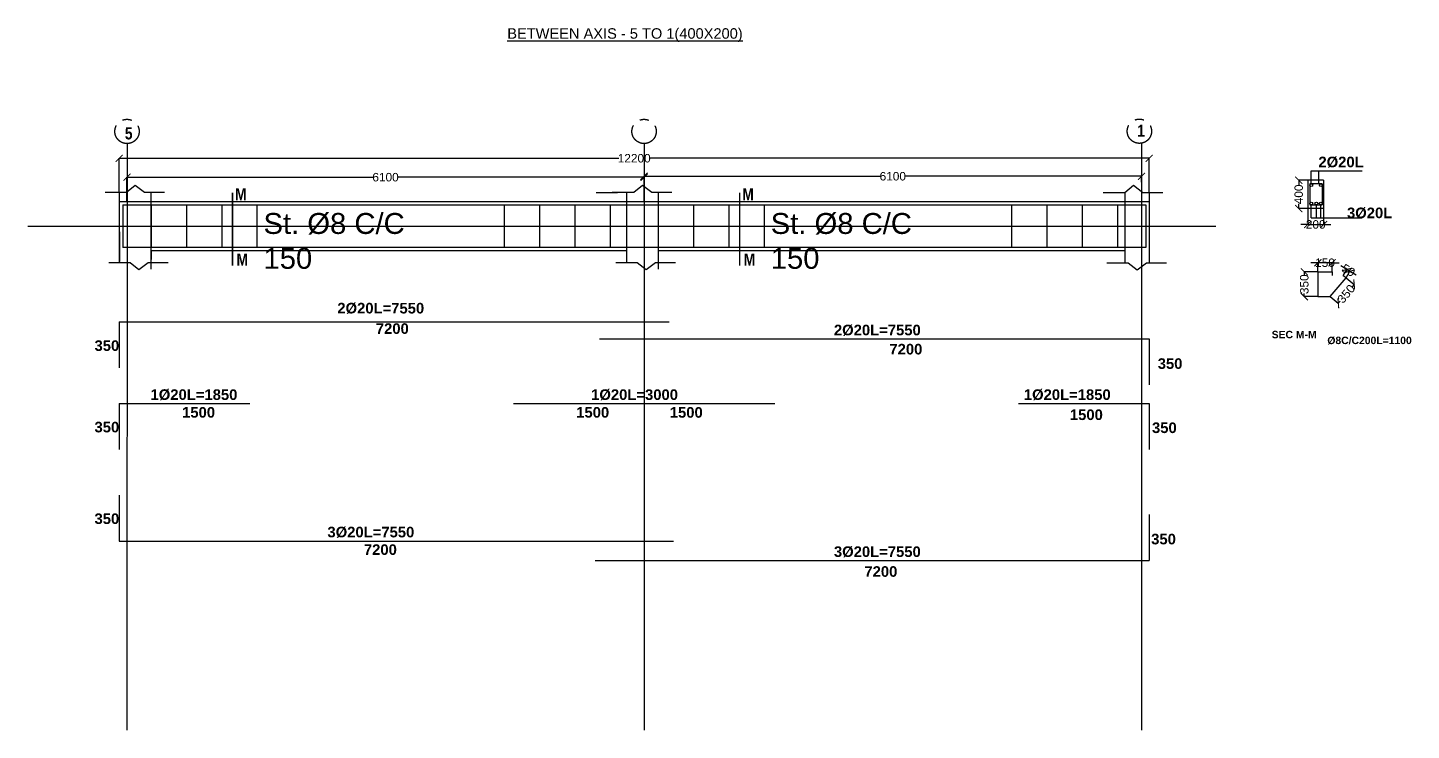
# Model space of a CAD drawing. Header units: inches. Extents: x -291016 to -124071, y 25078 to 137196.
# Drawn here: x -220283 to -200697, y 71351 to 81293 of the extents above; entities that cross this region are included whole.
import ezdxf

# ---------------------------------------------------------------- set-up
doc = ezdxf.new("R2010")
doc.units = ezdxf.units.IN
doc.header["$MEASUREMENT"] = 0
doc.linetypes.add('CENTER', pattern=[2, 1.25, -0.25, 0.25, -0.25])
doc.linetypes.add('CENTER2', pattern=[28.575, 19.05, -3.175, 3.175, -3.175])
doc.layers.add('AXIS', color=8, linetype='CENTER')
doc.layers.add('TEX', color=4, linetype='Continuous')
for name, color, linetype, lineweight in [('bar', 2, 'Continuous', 60), ('texts', 3, 'Continuous', 15), ('wal', 7, 'Continuous', 50)]:
    doc.layers.add(name, color=color, linetype=linetype, lineweight=lineweight)
doc.styles.add('50', font='arial.ttf', dxfattribs={"height": 150})
doc.styles.add('G', font='arial.ttf')
doc.styles.add('SIMPLEX', font='arial.ttf', dxfattribs={"height": 120})
doc.styles.add('Swiss Outline Bold Condensed', font='swisscbo.ttf')
doc.dimstyles.new('25SC', dxfattribs={"dimtxt": 20, "dimasz": 100, "dimexe": 0, "dimexo": 0, "dimgap": 0, "dimtad": 0, "dimdec": 0, "dimzin": 0, "dimdsep": 46, "dimtxsty": 'SIMPLEX', "dimblk": 'ARCHTICK', "dimcen": 0, "dimclrd": 1, "dimclre": 1, "dimclrt": 6, "dimadec": 0, "dimazin": 0, "dimtfac": 1, "dimtdec": 0, "dimtix": 1, "dimtmove": 2, "dimatfit": 3, "dimldrblk": 'ARCHTICK', "dimfxl": 50, "dimtolj": 1, "dimtzin": 0, "dimarcsym": 0})

# ---------------------------------------------------------------- blocks, each defined once
blk = doc.blocks.new('_ArchTick')
at = {"color": 0, "const_width": 0.15}
blk.add_lwpolyline([(-0.5, -0.5), (0.5, 0.5)], dxfattribs=at)
blk = doc.blocks.new('*D74')
at = {"color": 1, "lineweight": -2, "transparency": 16777216}
for p, q in [((-211558, 79049), (-211558, 79190)), ((-211558, 79190), (-208216, 79190)), ((-204517, 79190), (-207858, 79190)), ((-204517, 79105), (-204517, 79190))]:
    blk.add_line(p, q, dxfattribs=at)
at = {"layer": 'Defpoints', "color": 0, "transparency": 16777216}
for p in [(-204517, 79190), (-211558, 79049), (-204517, 79105)]:
    blk.add_point(p, dxfattribs=at)
at = {"color": 1, "lineweight": -2, "transparency": 16777216, "xscale": 100, "yscale": 100, "zscale": 100, "rotation": 180}
blk.add_blockref('_ArchTick', (-211558, 79190), dxfattribs=at)
at = {"color": 1, "lineweight": -2, "transparency": 16777216, "xscale": 100, "yscale": 100, "zscale": 100}
blk.add_blockref('_ArchTick', (-204517, 79190), dxfattribs=at)
at = {"color": 6, "transparency": 16777216, "insert": (-208037, 79190), "char_height": 120, "attachment_point": 5, "style": 'SIMPLEX'}
blk.add_mtext('\\A1;6100', dxfattribs=at)
blk = doc.blocks.new('*D155')
at = {"color": 1, "lineweight": -2, "transparency": 16777216}
for p, q in [((-218877, 78835), (-218877, 79177)), ((-218877, 79177), (-215396, 79177)), ((-211558, 79177), (-215038, 79177)), ((-211558, 78835), (-211558, 79177))]:
    blk.add_line(p, q, dxfattribs=at)
at = {"layer": 'Defpoints', "color": 0, "transparency": 16777216}
for p in [(-218877, 79177), (-218877, 78835), (-211558, 78835)]:
    blk.add_point(p, dxfattribs=at)
at = {"color": 1, "lineweight": -2, "transparency": 16777216, "xscale": 100, "yscale": 100, "zscale": 100, "rotation": 180}
blk.add_blockref('_ArchTick', (-218877, 79177), dxfattribs=at)
at = {"color": 1, "lineweight": -2, "transparency": 16777216, "xscale": 100, "yscale": 100, "zscale": 100}
blk.add_blockref('_ArchTick', (-211558, 79177), dxfattribs=at)
at = {"color": 6, "transparency": 16777216, "insert": (-215217, 79177), "char_height": 120, "attachment_point": 5, "style": 'SIMPLEX'}
blk.add_mtext('\\A1;6100', dxfattribs=at)
blk = doc.blocks.new('*D156')
at = {"color": 1, "lineweight": -2, "transparency": 16777216}
for p, q in [((-218987, 78965), (-218987, 79445)), ((-218987, 79445), (-211917, 79445)), ((-204407, 79445), (-211477, 79445)), ((-204407, 78962), (-204407, 79445))]:
    blk.add_line(p, q, dxfattribs=at)
at = {"layer": 'Defpoints', "color": 0, "transparency": 16777216}
for p in [(-204407, 79445), (-218987, 78965), (-204407, 78962)]:
    blk.add_point(p, dxfattribs=at)
at = {"color": 1, "lineweight": -2, "transparency": 16777216, "xscale": 100, "yscale": 100, "zscale": 100, "rotation": 180}
blk.add_blockref('_ArchTick', (-218987, 79445), dxfattribs=at)
at = {"color": 1, "lineweight": -2, "transparency": 16777216, "xscale": 100, "yscale": 100, "zscale": 100}
blk.add_blockref('_ArchTick', (-204407, 79445), dxfattribs=at)
at = {"color": 6, "transparency": 16777216, "insert": (-211697, 79445), "char_height": 120, "attachment_point": 5, "style": 'SIMPLEX'}
blk.add_mtext('\\A1;12200', dxfattribs=at)
blk = doc.blocks.new('*D35')
at = {"color": 1, "lineweight": -2, "transparency": 16777216}
for p, q in [((478209, 157888), (478322, 157793)), ((478322, 157793), (478294, 157761)), ((477984, 157620), (478097, 157526)), ((478097, 157526), (478124, 157558))]:
    blk.add_line(p, q, dxfattribs=at)
at = {"layer": 'Defpoints', "color": 0, "transparency": 16777216}
for p in [(478209, 157888), (478322, 157793), (477984, 157620)]:
    blk.add_point(p, dxfattribs=at)
at = {"color": 1, "lineweight": -2, "transparency": 16777216, "xscale": 100, "yscale": 100, "zscale": 100}
for p, rotation in [((478322, 157793), 49.99567424151289), ((478097, 157526), 229.9956742415129)]:
    blk.add_blockref('_ArchTick', p, dxfattribs=dict(at, rotation=rotation))
at = {"color": 6, "transparency": 16777216, "insert": (478209, 157660), "char_height": 120, "attachment_point": 5, "rotation": 49.9957, "style": 'SIMPLEX'}
blk.add_mtext('\\A1;350', dxfattribs=at)
blk = doc.blocks.new('*D36')
at = {"color": 1, "lineweight": -2, "transparency": 16777216}
for p, q in [((478218, 158005), (478132, 158055)), ((478165, 157913), (478218, 158005)), ((478209, 157888), (478262, 157980)), ((478262, 157980), (478218, 158005)), ((478262, 157980), (478348, 157930))]:
    blk.add_line(p, q, dxfattribs=at)
at = {"layer": 'Defpoints', "color": 0, "transparency": 16777216}
for p in [(478165, 157913), (478209, 157888), (478218, 158005)]:
    blk.add_point(p, dxfattribs=at)
at = {"color": 1, "lineweight": -2, "transparency": 16777216, "xscale": 100, "yscale": 100, "zscale": 100}
for p, rotation in [((478218, 158005), 329.9862666535626), ((478262, 157980), 149.9862666535626)]:
    blk.add_blockref('_ArchTick', p, dxfattribs=dict(at, rotation=rotation))
at = {"color": 6, "transparency": 16777216, "insert": (478240, 157992), "char_height": 120, "attachment_point": 5, "rotation": 329.9863, "style": 'SIMPLEX'}
blk.add_mtext('\\A1;50', dxfattribs=at)
blk = doc.blocks.new('*D37')
at = {"color": 1, "lineweight": -2, "transparency": 16777216}
for p, q in [((477809, 158099.5), (477709, 158099.5)), ((477809, 157970.5), (477809, 158099.5)), ((478009, 158099.5), (477809, 158099.5)), ((478009, 157970.5), (478009, 158099.5)), ((478009, 158099.5), (478109, 158099.5))]:
    blk.add_line(p, q, dxfattribs=at)
at = {"layer": 'Defpoints', "color": 0, "transparency": 16777216}
for p in [(477809, 158099.5), (477809, 157970.5), (478009, 157970.5)]:
    blk.add_point(p, dxfattribs=at)
at = {"color": 1, "lineweight": -2, "transparency": 16777216, "xscale": 100, "yscale": 100, "zscale": 100}
blk.add_blockref('_ArchTick', (477809, 158099.5), dxfattribs=at)
at = {"color": 1, "lineweight": -2, "transparency": 16777216, "xscale": 100, "yscale": 100, "zscale": 100, "rotation": 180}
blk.add_blockref('_ArchTick', (478009, 158099.5), dxfattribs=at)
at = {"color": 6, "transparency": 16777216, "insert": (477909, 158099.5), "char_height": 120, "attachment_point": 5, "style": 'SIMPLEX'}
blk.add_mtext('\\A1;150', dxfattribs=at)
blk = doc.blocks.new('*D34')
at = {"color": 1, "lineweight": -2, "transparency": 16777216}
for p, q in [((477809, 157970.5), (477616, 157970.5)), ((477616, 157970.5), (477616, 157927.819236)), ((477616, 157620.5), (477616, 157663.180764)), ((477809, 157620.5), (477616, 157620.5))]:
    blk.add_line(p, q, dxfattribs=at)
at = {"layer": 'Defpoints', "color": 0, "transparency": 16777216}
for p in [(477809, 157970.5), (477616, 157620.5), (477809, 157620.5)]:
    blk.add_point(p, dxfattribs=at)
at = {"color": 1, "lineweight": -2, "transparency": 16777216, "xscale": 100, "yscale": 100, "zscale": 100}
for p, rotation in [((477616, 157970.5), 90), ((477616, 157620.5), 270)]:
    blk.add_blockref('_ArchTick', p, dxfattribs=dict(at, rotation=rotation))
at = {"color": 6, "transparency": 16777216, "insert": (477616, 157795.5), "char_height": 120, "attachment_point": 5, "rotation": 90, "style": 'SIMPLEX'}
blk.add_mtext('\\A1;350', dxfattribs=at)
blk = doc.blocks.new('*D38')
at = {"color": 1, "lineweight": -2, "transparency": 16777216}
for p, q in [((477664, 159267), (477537, 159267)), ((477537, 159267), (477537, 159202)), ((477537, 158867), (477537, 158932)), ((477664, 158867), (477537, 158867))]:
    blk.add_line(p, q, dxfattribs=at)
at = {"layer": 'Defpoints', "color": 0, "transparency": 16777216}
for p in [(477664, 159267), (477537, 158867), (477664, 158867)]:
    blk.add_point(p, dxfattribs=at)
at = {"color": 1, "lineweight": -2, "transparency": 16777216, "xscale": 100, "yscale": 100, "zscale": 100}
for p, rotation in [((477537, 159267), 90), ((477537, 158867), 270)]:
    blk.add_blockref('_ArchTick', p, dxfattribs=dict(at, rotation=rotation))
at = {"color": 6, "transparency": 16777216, "insert": (477537, 159067), "char_height": 120, "attachment_point": 5, "rotation": 90, "style": 'SIMPLEX'}
blk.add_mtext('\\A1;400', dxfattribs=at)
blk = doc.blocks.new('*D39')
at = {"color": 1, "lineweight": -2, "transparency": 16777216}
for p, q in [((477664.5, 158867), (477664.5, 158641.5)), ((477889.5, 158867), (477889.5, 158641.5)), ((477664.5, 158641.5), (477564.5, 158641.5)), ((477664.5, 158641.5), (477889.5, 158641.5)), ((477889.5, 158641.5), (477989.5, 158641.5))]:
    blk.add_line(p, q, dxfattribs=at)
at = {"layer": 'Defpoints', "color": 0, "transparency": 16777216}
for p in [(477664.5, 158867), (477889.5, 158867), (477889.5, 158641.5)]:
    blk.add_point(p, dxfattribs=at)
at = {"color": 1, "lineweight": -2, "transparency": 16777216, "xscale": 100, "yscale": 100, "zscale": 100}
blk.add_blockref('_ArchTick', (477664.5, 158641.5), dxfattribs=at)
at = {"color": 1, "lineweight": -2, "transparency": 16777216, "xscale": 100, "yscale": 100, "zscale": 100, "rotation": 180}
blk.add_blockref('_ArchTick', (477889.5, 158641.5), dxfattribs=at)
at = {"color": 6, "transparency": 16777216, "insert": (477777, 158641.5), "char_height": 120, "attachment_point": 5, "style": 'SIMPLEX'}
blk.add_mtext('\\A1;200', dxfattribs=at)
blk = doc.blocks.new('A$C305E440D')
at = {"color": 3}
for p, q in [((528.5, 2364.1), (528.5, 1964.1)), ((753.5, 2364.1), (528.5, 2364.1)), ((753.5, 2364.1), (528.5, 2364.1)), ((753.5, 2364.1), (753.5, 1964.1)), ((753.5, 1964.1), (528.5, 1964.1)), ((873, 1067.6), (873, 1017.6)), ((1072.7, 985.3), (1029.4, 1010.3))]:
    blk.add_line(p, q, dxfattribs=at)
at = {"color": 0}
for p, q in [((578.5, 2314.1), (578.5, 2498.1)), ((578.5, 2498.1), (1300.5, 2498.1)), ((687.5, 2314.1), (687.5, 2498.1)), ((578.5, 1830.1), (578.5, 2014.1)), ((650.5, 1830.1), (650.5, 2014.1)), ((713.5, 1830.1), (713.5, 2014.1)), ((578.5, 1830.1), (1300.5, 1830.1))]:
    blk.add_line(p, q, dxfattribs=at)
at = {"color": 6}
for p, q in [((558.5, 2314.1), (558.5, 2014.1)), ((733.5, 2314.1), (558.5, 2314.1)), ((733.5, 2314.1), (733.5, 2014.1)), ((558.5, 2014.1), (733.5, 2014.1)), ((673, 1067.6), (673, 717.6)), ((673, 1067.6), (873, 1067.6)), ((848, 717.6), (1072.7, 985.3)), ((673, 717.6), (848, 717.6))]:
    blk.add_line(p, q, dxfattribs=at)
for centre in [(578.5, 2294.1), (713.5, 2294.1), (578.5, 2034.1), (650.5, 2034.1), (713.5, 2034.1)]:
    blk.add_circle(centre, 20, dxfattribs=at)
at = {"layer": 'texts', "lineweight": 50, "ltscale": 2, "char_height": 105, "attachment_point": 1}
for s, insert, width in [('{\\fArial|b1|i0|c0|p34;SEC M-M}', (18, 233.6), 703.983), ('{\\fArial|b1|i0|c0|p34;%%C8C/C200L=1100}', (806.2, 150.6), 364.622)]:
    blk.add_mtext(s, dxfattribs=dict(at, insert=insert, width=width))
at = {"layer": 'wal', "lineweight": 50, "char_height": 150, "attachment_point": 3, "rotation": 359.95373, "style": '50'}
for s, insert in [('{\\fArial|b1|i0|c0|p34;2%%C20L}', (1320.5, 2697.7)), ('{\\fArial|b1|i0|c0|p34;3%%C20L}', (1724.5, 1977.2))]:
    blk.add_mtext(s, dxfattribs=dict(at, insert=insert))
at = {"color": 3}
for base, p1, p2, picture, middle in [((401.5, 1964.1), (528.5, 2364.1), (528.5, 1964.1), '*D38', (401.5, 2164.1)), ((480, 717.6), (673, 1067.6), (673, 717.6), '*D34', (480, 892.6))]:
    dim = blk.add_linear_dim(base=base, p1=p1, p2=p2, angle=90, dimstyle='25SC', dxfattribs=at)
    dim.commit()
    dim.dimension.update_dxf_attribs({"geometry": picture, "text_midpoint": middle, "insert": (-477136, -156902.9)})
for base, p1, p2, text, picture, middle in [((753.5, 1738.6), (528.5, 1964.1), (753.5, 1964.1), '200', '*D39', (641, 1738.6)), ((673, 1196.6), (873, 1067.6), (673, 1067.6), '150', '*D37', (773, 1196.6))]:
    dim = blk.add_linear_dim(base=base, p1=p1, p2=p2, text=text, dimstyle='25SC', dxfattribs=at)
    dim.commit()
    dim.dimension.update_dxf_attribs({"geometry": picture, "text_midpoint": middle, "insert": (-477136, -156902.9)})
for p1, p2, distance, picture, middle in [((1072.7, 985.3), (1029.4, 1010.3), -105.6, '*D36', (1103.9, 1089.3)), ((848, 717.6), (1072.7, 985.3), -147.4, '*D35', (1073.3, 756.7))]:
    dim = blk.add_aligned_dim(p1=p1, p2=p2, distance=distance, dimstyle='25SC', dxfattribs=at)
    dim.commit()
    dim.dimension.update_dxf_attribs({"geometry": picture, "text_midpoint": middle, "insert": (-477136, -156902.9)})

msp = doc.modelspace()

# ---------------------------------------------------------------- linework, layer by layer
at = {"color": 3}
for p, q in [((-219186.8398, 78965.1197), (-218884.3398, 78965.1197)), ((-218986.5914, 78965.1376), (-218986.5914, 77971.6083)), ((-218884.3398, 78965.1197), (-218759.3081, 79066.1199)), ((-218759.3081, 79066.1199), (-218628.8398, 78965.1197)), ((-218628.8398, 78965.1197), (-218343.8398, 78965.1197)), ((-218534.3246, 77875.0904), (-218534.3246, 78965.1197)), ((-212237.0914, 78961.753), (-211934.5914, 78961.753)), ((-212006.8398, 78965.1197), (-211704.3398, 78965.1197)), ((-211806.5914, 78965.1376), (-211806.5914, 77971.6083)), ((-211704.3398, 78965.1197), (-211579.3081, 79066.1199)), ((-211579.3081, 79066.1199), (-211448.8398, 78965.1197)), ((-211448.8398, 78965.1197), (-211163.8398, 78965.1197)), ((-211354.3246, 77875.0904), (-211354.3246, 78965.1197)), ((-205057.0914, 78961.753), (-204754.5914, 78961.753)), ((-204754.5914, 78961.753), (-204629.5597, 79062.7531)), ((-204754.4121, 78961.753), (-204754.4121, 77962.965)), ((-204629.5597, 79062.7531), (-204499.0914, 78961.753)), ((-204499.0914, 78961.753), (-204214.0914, 78961.753)), ((-204406.5914, 78961.753), (-204406.5914, 77962.965)), ((-218986.5914, 78834.9024), (-211586.5914, 78834.9024)), ((-218986.5914, 78834.9024), (-218982.5914, 77984.9024)), ((-218986.5914, 78784.9024), (-218986.3561, 78784.9024)), ((-218936.592, 78835.1377), (-218936.5909, 78834.9024)), ((-211806.5914, 78834.9024), (-204406.5914, 78834.9024)), ((-211806.5914, 78784.9024), (-211806.3561, 78784.9024)), ((-211756.592, 78835.1377), (-211756.5909, 78834.9024)), ((-204406.5914, 78834.9024), (-204406.5914, 77967.4024)), ((-220282.5914, 78484.9024), (-210642.0914, 78484.9024)), ((-213102.5914, 78484.9024), (-203462.0914, 78484.9024)), ((-219135.5746, 77971.5905), (-218833.0746, 77971.5905)), ((-218833.0746, 77971.5905), (-218708.0428, 77870.5904)), ((-218708.0428, 77870.5904), (-218577.5746, 77971.5905)), ((-218577.5746, 77971.5905), (-218292.5746, 77971.5905)), ((-211803.3002, 78135.5194), (-218536.5914, 78134.9024)), ((-218536.5914, 78134.9024), (-218536.5914, 78013.4024)), ((-211955.5746, 77971.5905), (-211653.0746, 77971.5905)), ((-211653.0746, 77971.5905), (-211528.0428, 77870.5904)), ((-211528.0428, 77870.5904), (-211397.5746, 77971.5905)), ((-211397.5746, 77971.5905), (-211112.5746, 77971.5905)), ((-204754.4121, 78134.9024), (-211356.5914, 78134.9024)), ((-205005.8262, 77968.2237), (-204703.3262, 77968.2237)), ((-204703.3262, 77968.2237), (-204578.2944, 77867.2236)), ((-204578.2944, 77867.2236), (-204447.8262, 77968.2237)), ((-204447.8262, 77968.2237), (-204162.8262, 77968.2237)), ((-218986.6657, 77128.9019), (-211202.5949, 77128.9019)), ((-218986.6657, 77128.9019), (-218986.6657, 76478.9019)), ((-212186.0949, 76890.1365), (-204406.6657, 76890.1365)), ((-204406.6657, 76890.1365), (-204406.6657, 76240.1365)), ((-218986.716, 75976.2155), (-217136.716, 75976.2155)), ((-218986.716, 75976.2155), (-218986.716, 75326.2155)), ((-213407.7173, 75975.9724), (-211557.7173, 75975.9724)), ((-211557.7173, 75975.9724), (-209707.7173, 75975.9724)), ((-206256.716, 75975.9026), (-204406.716, 75975.9026)), ((-204406.716, 75975.9026), (-204406.716, 75325.9026)), ((-218986.7033, 74679.7162), (-218986.7033, 74029.7162)), ((-204406.7033, 74404.1365), (-204406.7033, 73754.1365)), ((-218986.7033, 74029.4033), (-211142.8787, 74029.4033)), ((-212250.5949, 73754.1365), (-204406.7703, 73754.1365))]:
    msp.add_line(p, q, dxfattribs=at)
at = {"color": 6}
for p, q in [((-218936.3556, 78784.9024), (-211636.5914, 78784.9024)), ((-218936.3556, 78784.9024), (-218933.532, 78184.9024)), ((-218536.5914, 78784.9024), (-218536.5914, 78184.9024)), ((-218036.5914, 78784.9024), (-218036.5914, 78184.9024)), ((-217536.5914, 78784.9024), (-217536.5914, 78184.9024)), ((-217036.5914, 78784.9024), (-217036.5914, 78184.9024)), ((-213536.5914, 78784.9024), (-213536.5914, 78184.9024)), ((-213036.5914, 78784.9024), (-213036.5914, 78184.9024)), ((-212536.5914, 78784.9024), (-212536.5914, 78184.9024)), ((-212036.5914, 78784.9024), (-212036.5914, 78184.9024)), ((-211756.3556, 78784.9024), (-204456.5914, 78784.9024)), ((-211356.5914, 78784.9024), (-211356.5914, 78184.9024)), ((-210856.5914, 78784.9024), (-210856.5914, 78184.9024)), ((-210356.5914, 78784.9024), (-210356.5914, 78184.9024)), ((-209856.5914, 78784.9024), (-209856.5914, 78184.9024)), ((-206356.5914, 78784.9024), (-206356.5914, 78184.9024)), ((-205856.5914, 78784.9024), (-205856.5914, 78184.9024)), ((-205356.5914, 78784.9024), (-205356.5914, 78184.9024)), ((-204856.5914, 78784.9024), (-204856.5914, 78184.9024)), ((-204456.5914, 78784.9024), (-204456.5914, 78184.9024)), ((-211636.5914, 78184.9024), (-218933.532, 78184.9024)), ((-204456.5914, 78184.9024), (-211753.532, 78184.9024))]:
    msp.add_line(p, q, dxfattribs=at)
at = {"layer": 'AXIS', "linetype": 'CENTER2', "ltscale": 1000}
for p, q in [((-218876.5557, 79653.2448), (-218876.9175, 71351.4431)), ((-211557.5571, 79653.2448), (-211557.9188, 71351.4431)), ((-204516.5557, 79653.2446), (-204516.9175, 71351.4429))]:
    msp.add_line(p, q, dxfattribs=at)
at = {"layer": 'AXIS', "ltscale": 500}
for centre in [(-218876.5557, 79825.1018), (-211557.5571, 79825.1018), (-204546.1004, 79828.2209)]:
    msp.add_circle(centre, 171.857, dxfattribs=at)
at = {"layer": 'bar', "ltscale": 150, "const_width": 20}
for points in [[(-217383.0914, 77927.4024), (-217383.0914, 78957.6698)], [(-210203.0914, 77927.4024), (-210203.0914, 78957.6698)]]:
    msp.add_lwpolyline(points, dxfattribs=at)

# ---------------------------------------------------------------- block references
at = {"color": 3}
msp.add_blockref('A$C305E440D', (-202691.5949, 76770.1365), dxfattribs=at)

# ---------------------------------------------------------------- texts
at = {"layer": 'TEX'}
for s, height, style, p in [('%%UBETWEEN AXIS - 5 TO 1(400X200)', 148, 'G', (-213493.5949, 81137.1365)), ('1', 170, 'Swiss Outline Bold Condensed', (-204576.0949, 79750.8717)), ('5', 170, 'Swiss Outline Bold Condensed', (-218906.5949, 79712.3717)), ('M', 170, 'Swiss Outline Bold Condensed', (-217347.051, 78851.7221)), ('M', 170, 'Swiss Outline Bold Condensed', (-210167.051, 78851.7221)), ('M', 170, 'Swiss Outline Bold Condensed', (-217326.5914, 77927.4024)), ('M', 170, 'Swiss Outline Bold Condensed', (-210146.5914, 77927.4024))]:
    msp.add_text(s, height=height, dxfattribs=dict(at, style=style)).set_placement(p)
at = {"layer": 'TEX', "char_height": 296, "attachment_point": 1, "style": 'G'}
for insert in [(-216944.5914, 78670.9024), (-209764.5914, 78670.9024)]:
    msp.add_mtext_dynamic_manual_height_columns('St. %%C8 C/C 150', width=2462.399683, gutter_width=1, heights=[0], dxfattribs=dict(at, insert=insert))
at = {"layer": 'wal', "lineweight": 50, "char_height": 150, "attachment_point": 3, "rotation": 359.95372519, "style": '50'}
for s, insert in [('{\\fArial|b1|i0|c0|p34;2%%C20L=7550}', (-214670.2001, 77399.0409)), ('{\\fArial|b1|i0|c0|p34;7200}', (-214888.1117, 77110.3349)), ('{\\fArial|b1|i0|c0|p34;2%%C20L=7550}', (-207640.9184, 77089.7665)), ('{\\fArial|b1|i0|c0|p34;350}', (-218986.6128, 76869.4612)), ('{\\fArial|b1|i0|c0|p34;7200}', (-207618.4184, 76819.2665)), ('{\\fArial|b1|i0|c0|p34;350}', (-203937.0914, 76615.1371)), ('{\\fArial|b1|i0|c0|p34;1%%C20L=1850}', (-217313.9184, 76175.8454)), ('{\\fArial|b1|i0|c0|p34;1%%C20L=3000}', (-211077.5949, 76175.6023)), ('{\\fArial|b1|i0|c0|p34;1%%C20L=1850}', (-204952.4184, 76175.5326)), ('{\\fArial|b1|i0|c0|p34;1500}', (-217630.5384, 75925.2746)), ('{\\fArial|b1|i0|c0|p34;1500}', (-212051.5398, 75925.0315)), ('{\\fArial|b1|i0|c0|p34;1500}', (-210727.2856, 75924.3411)), ('{\\fArial|b1|i0|c0|p34;1500}', (-205063.7821, 75891.607)), ('{\\fArial|b1|i0|c0|p34;350}', (-218986.663, 75716.7748)), ('{\\fArial|b1|i0|c0|p34;350}', (-204018.0385, 75707.4617)), ('{\\fArial|b1|i0|c0|p34;350}', (-218986.6503, 74420.2755)), ('{\\fArial|b1|i0|c0|p34;3%%C20L=7550}', (-214810.0949, 74231.1365)), ('{\\fArial|b1|i0|c0|p34;350}', (-204029.5385, 74132.1949)), ('{\\fArial|b1|i0|c0|p34;7200}', (-215057.042, 73983.1958)), ('{\\fArial|b1|i0|c0|p34;3%%C20L=7550}', (-207640.9184, 73953.7665)), ('{\\fArial|b1|i0|c0|p34;7200}', (-207972.5385, 73673.1949))]:
    msp.add_mtext(s, dxfattribs=dict(at, insert=insert))

# ---------------------------------------------------------------- dimensions: what is measured, and where the dimension line sits
at = {"color": 3}
for base, p1, p2, text, picture, middle in [((-204406.5914, 79445.1365), (-218986.5914, 78965.1197), (-204406.5914, 78961.753), '12200', '*D156', (-211696.5914, 79445.1365)), ((-218876.5914, 79176.6371), (-211557.5927, 78834.9024), (-218876.5914, 78834.9024), '6100', '*D155', (-215217.0921, 79176.6371)), ((-204516.5796, 79189.6365), (-211557.5927, 79049.3092), (-204516.5796, 79105.0955), '6100', '*D74', (-208037.0862, 79189.6365))]:
    dim = msp.add_linear_dim(base=base, p1=p1, p2=p2, text=text, dimstyle='25SC', dxfattribs=at)
    dim.commit()
    dim.dimension.update_dxf_attribs({"geometry": picture, "text_midpoint": middle})

doc.saveas('drawing.dxf')
